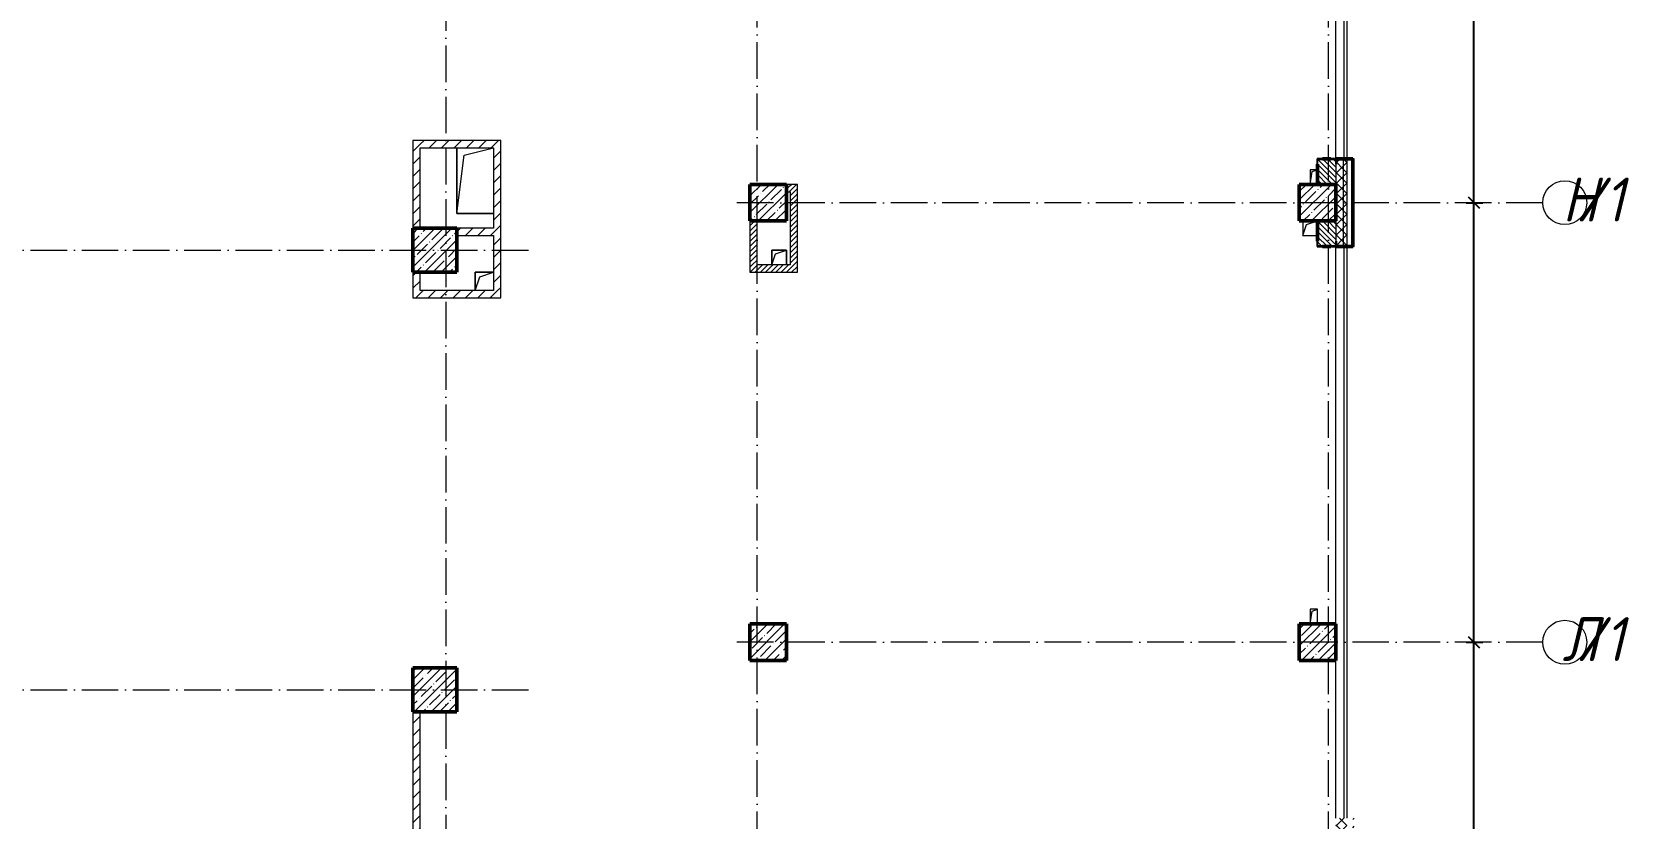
# Model space of a CAD drawing. Header units: millimetres. Extents: x -401725 to 250493, y 305116 to 802890.
# Drawn here: x -93065 to -71264, y 475947 to 486678 of the extents above; entities that cross this region are included whole.
import ezdxf

# ---------------------------------------------------------------- set-up
doc = ezdxf.new("R2010")
doc.units = ezdxf.units.MM
doc.linetypes.add('50_200_ШТРИХ_1Т_ш5_п1_п1_', pattern=[700, 500, -100, 0, -100])
for name, color, linetype, lineweight in [('A-____-____-DIMS', 7, 'Continuous', 9), ('A-FLOR-____-OTLN', 7, 'Continuous', 9), ('A-GENM-____-MCUT', 7, 'Continuous', 25), ('A-GENM-____-OTLN', 7, 'Continuous', 9), ('A-GENM-____-OTLN-1', 7, 'Continuous', 25), ('A-WALL-____-MCUT-2', 7, 'Continuous', 50), ('A-WALL-____-MCUT-3', 7, 'Continuous', 9), ('A-WALL-____-OTLN', 7, 'Continuous', 9), ('A-WALL-____-PATT-1', 7, 'Continuous', 9), ('A-WALL-FNSH-MCUT-1', 7, 'Continuous', 9), ('S-COLS-____-MCUT', 7, 'Continuous', 50), ('S-COLS-____-OTLN', 7, 'Continuous', 9), ('S-GRID-____-IDEN', 7, 'Continuous', 9), ('S-GRID-____-OTLN-1', 7, '50_200_ШТРИХ_1Т_ш5_п1_п1_', 9)]:
    doc.layers.add(name, color=color, linetype=linetype, lineweight=lineweight)
doc.styles.add('ISOCPEUR_I', font='isocpeui.ttf', dxfattribs={"width": 0.9, "height": 2.5})
doc.dimstyles.new('ISO-2_5_0_9К_БОЛЬШОЙ_ОСИ', dxfattribs={"dimscale": 304.8, "dimtxt": 248.995294, "dimasz": 0.492126, "dimexe": 0.393701, "dimexo": 0, "dimgap": 0, "dimtad": 1, "dimdec": 0, "dimzin": 0, "dimdsep": 46, "dimtxsty": 'ISOCPEUR_I', "dimblk1": 'OBLIQUE', "dimblk2": 'OBLIQUE', "dimsah": 1, "dimcen": 0.09, "dimdle": 0.393701, "dimazin": 0, "dimtfac": 1, "dimtdec": 4, "dimtix": 1, "dimtmove": 0, "dimatfit": 3, "dimfxl": 1, "dimtvp": 1, "dimtolj": 1, "dimtzin": 0, "dimarcsym": 2})
pattern_1 = [(45, (-176515.07, 459015.94), (-70.71068, 70.71068), []), (135, (-176515.07, 459015.94), (-70.71068, -70.71068), [])]
pattern_2 = [(45, (-176515.07, 459015.94), (-84.85281, 84.85281), [])]
pattern_3 = [(45, (-176515.067, 459015.94), (-35.35534, 35.35534), [])]
pattern_4 = [(135, (-176515.067, 459015.94), (-35.35534, -35.35534), [])]

# ---------------------------------------------------------------- blocks, each defined once
blk = doc.blocks.new('BSC_Колонна _Прямоугольная - 600х600-V14-АР1_План отверстий 1 этажа в осях 1-64_А-ГГ')
at = {"layer": 'S-COLS-____-OTLN'}
h = blk.add_hatch(dxfattribs=at)
h.set_pattern_fill('FP_45', color=256, style=0, pattern_type=2)
h.set_pattern_definition([(45, (-88950, -24681.04), (-114.04925, 114.04925), []), (45, (-88835.95, -24681.04), (-114.04925, 114.04925), [201.613, -40.323, 3.353, -36.97])])
h.paths.add_polyline_path([(-300, -300), (300, -300), (300, 300), (-300, 300)], flags=0)
at = {"layer": 'S-COLS-____-MCUT'}
for p, q in [((300, 300), (-300, 300)), ((-300, 300), (-300, -300)), ((300, -300), (300, 300)), ((-300, -300), (300, -300))]:
    blk.add_line(p, q, dxfattribs=at)
blk = doc.blocks.new('BSC_Колонна _Прямоугольная - 600х600-V15-АР1_План отверстий 1 этажа в осях 1-64_А-ГГ')
at = {"layer": 'S-COLS-____-OTLN'}
h = blk.add_hatch(dxfattribs=at)
h.set_pattern_fill('FP_46', color=256, style=0, pattern_type=2)
h.set_pattern_definition([(45, (-88950, -18681.04), (-114.04925, 114.04925), []), (45, (-88835.95, -18681.04), (-114.04925, 114.04925), [201.613, -40.323, 3.353, -36.97])])
h.paths.add_polyline_path([(-300, -300), (300, -300), (300, 300), (-300, 300)], flags=0)
at = {"layer": 'S-COLS-____-MCUT'}
for p, q in [((300, 300), (-300, 300)), ((-300, 300), (-300, -300)), ((300, -300), (300, 300)), ((-300, -300), (300, -300))]:
    blk.add_line(p, q, dxfattribs=at)
blk = doc.blocks.new('BSC_Колонна _Прямоугольная - 500х500-V33-АР1_План отверстий 1 этажа в осях 1-64_А-ГГ')
at = {"layer": 'S-COLS-____-OTLN'}
h = blk.add_hatch(dxfattribs=at)
h.set_pattern_fill('FP_65', color=256, style=0, pattern_type=2)
h.set_pattern_definition([(45, (-101000, -25331.04), (-114.04925, 114.04925), []), (45, (-100885.95, -25331.04), (-114.04925, 114.04925), [201.613, -40.323, 3.353, -36.97])])
h.paths.add_polyline_path([(-250, -250), (250, -250), (250, 250), (-250, 250)], flags=0)
at = {"layer": 'S-COLS-____-MCUT'}
for p, q in [((250, 250), (-250, 250)), ((-250, 250), (-250, -250)), ((250, -250), (250, 250)), ((-250, -250), (250, -250))]:
    blk.add_line(p, q, dxfattribs=at)
blk = doc.blocks.new('BSC_Колонна _Прямоугольная - 500х500-V34-АР1_План отверстий 1 этажа в осях 1-64_А-ГГ')
at = {"layer": 'S-COLS-____-OTLN'}
h = blk.add_hatch(dxfattribs=at)
h.set_pattern_fill('FP_66', color=256, style=0, pattern_type=2)
h.set_pattern_definition([(45, (-93500, -25331.04), (-114.04925, 114.04925), []), (45, (-93385.95, -25331.04), (-114.04925, 114.04925), [201.613, -40.323, 3.353, -36.97])])
h.paths.add_polyline_path([(-250, -250), (250, -250), (250, 250), (-250, 250)], flags=0)
at = {"layer": 'S-COLS-____-MCUT'}
for p, q in [((250, 250), (-250, 250)), ((-250, 250), (-250, -250)), ((250, -250), (250, 250)), ((-250, -250), (250, -250))]:
    blk.add_line(p, q, dxfattribs=at)
blk = doc.blocks.new('BSC_Колонна _Прямоугольная - 500х500-V39-АР1_План отверстий 1 этажа в осях 1-64_А-ГГ')
at = {"layer": 'S-COLS-____-OTLN'}
h = blk.add_hatch(dxfattribs=at)
h.set_pattern_fill('FP_71', color=256, style=0, pattern_type=2)
h.set_pattern_definition([(45, (-101000, -19331.04), (-114.04925, 114.04925), []), (45, (-100885.95, -19331.04), (-114.04925, 114.04925), [201.613, -40.323, 3.353, -36.97])])
h.paths.add_polyline_path([(-250, -250), (250, -250), (250, 250), (-250, 250)], flags=0)
at = {"layer": 'S-COLS-____-MCUT'}
for p, q in [((250, 250), (-250, 250)), ((-250, 250), (-250, -250)), ((250, -250), (250, 250)), ((-250, -250), (250, -250))]:
    blk.add_line(p, q, dxfattribs=at)
blk = doc.blocks.new('BSC_Колонна _Прямоугольная - 500х500-V40-АР1_План отверстий 1 этажа в осях 1-64_А-ГГ')
at = {"layer": 'S-COLS-____-OTLN'}
h = blk.add_hatch(dxfattribs=at)
h.set_pattern_fill('FP_72', color=256, style=0, pattern_type=2)
h.set_pattern_definition([(45, (-93500, -19331.04), (-114.04925, 114.04925), []), (45, (-93385.95, -19331.04), (-114.04925, 114.04925), [201.613, -40.323, 3.353, -36.97])])
h.paths.add_polyline_path([(-250, -250), (250, -250), (250, 250), (-250, 250)], flags=0)
at = {"layer": 'S-COLS-____-MCUT'}
for p, q in [((250, 250), (-250, 250)), ((-250, 250), (-250, -250)), ((250, -250), (250, 250)), ((-250, -250), (250, -250))]:
    blk.add_line(p, q, dxfattribs=at)
blk = doc.blocks.new('Фахверк_СКБ_Уголок - 250_2700-27497298-АР1_План отверстий 1 этажа в осях 1-64_А-ГГ')
at = {"layer": 'A-GENM-____-MCUT'}
for p, q in [((200, 181), (125, 181)), ((125, 181), (125, 106)), ((125, 106), (131, 106)), ((131, 106), (131, 175)), ((131, 175), (200, 175)), ((200, 175), (200, 181)), ((131, -6), (125, -6)), ((125, -6), (125, -81)), ((125, -81), (200, -81)), ((131, -75), (131, -6)), ((200, -75), (131, -75)), ((200, -81), (200, -75))]:
    blk.add_line(p, q, dxfattribs=at)
blk = doc.blocks.new('AR_Отверстие прямоугольное _в плите_ - AR_Отверстие прямоугольное _в плите_-30458127-АР1_План отверстий 1 этажа в осях 1-64_А-ГГ')
at = {"layer": 'A-GENM-____-OTLN'}
for p, q in [((100, 100), (-100, 100)), ((-100, 100), (-100, -100)), ((-100, -100), (-50, 50)), ((-50, 50), (100, 100)), ((100, -100), (100, 100))]:
    blk.add_line(p, q, dxfattribs=at)
blk = doc.blocks.new('AR_Отверстие прямоугольное _в плите_ - AR_Отверстие прямоугольное _в плите_-V183-АР1_План отверстий 1 этажа в осях 1-64_А-ГГ')
at = {"layer": 'A-GENM-____-OTLN'}
for p, q in [((50, 100), (-50, 100)), ((-50, 100), (-50, -100)), ((-50, -100), (-25, 75)), ((-25, 75), (50, 100)), ((50, -100), (50, 100))]:
    blk.add_line(p, q, dxfattribs=at)
blk = doc.blocks.new('AR_Отверстие прямоугольное _в плите_ - AR_Отверстие прямоугольное _в плите_-V187-АР1_План отверстий 1 этажа в осях 1-64_А-ГГ')
at = {"layer": 'A-GENM-____-OTLN'}
for p, q in [((50, 100), (-50, 100)), ((-50, 100), (-50, -100)), ((-50, -100), (-25, 75)), ((-25, 75), (50, 100))]:
    blk.add_line(p, q, dxfattribs=at)
blk = doc.blocks.new('AR_Отверстие прямоугольное _в плите_ - AR_Отверстие прямоугольное _в плите_-V186-АР1_План отверстий 1 этажа в осях 1-64_А-ГГ')
at = {"layer": 'A-GENM-____-OTLN'}
for p, q in [((-100, 100), (-100, -100)), ((-100, -100), (-50, 50)), ((-50, 50), (100, 100)), ((-100, -100), (100, -100))]:
    blk.add_line(p, q, dxfattribs=at)
blk = doc.blocks.new('AR_Отверстие прямоугольное _в плите_ - AR_Отверстие прямоугольное _в плите_-30552785-АР1_План отверстий 1 этажа в осях 1-64_А-ГГ')
at = {"layer": 'A-GENM-____-OTLN'}
for p, q in [((-250, 450), (-250, -450)), ((-150, 350), (250, 450)), ((-250, -450), (-150, 350)), ((-250, -450), (250, -450))]:
    blk.add_line(p, q, dxfattribs=at)
blk = doc.blocks.new('AR_Отверстие прямоугольное _в плите_ - AR_Отверстие прямоугольное _в плите_-V202-АР1_План отверстий 1 этажа в осях 1-64_А-ГГ')
at = {"layer": 'A-GENM-____-OTLN'}
for p, q in [((125, 125), (-125, 125)), ((-125, 125), (-125, -125)), ((-125, -125), (-63, 63)), ((-63, 63), (125, 125))]:
    blk.add_line(p, q, dxfattribs=at)
blk = doc.blocks.new('Ось сетки - Круг_Ø6_00__ISO-2_5_0_9K_-25732049-АР1_План отверстий 1 этажа в осях 1-64_А-ГГ')
at = {"layer": 'S-GRID-____-IDEN'}
blk.add_circle((0, 0), 3, dxfattribs=at)
blk = doc.blocks.new('_Oblique')
at = {"color": 0, "linetype": 'ByBlock', "lineweight": -2}
blk.add_line((-0.5, -0.5), (0.5, 0.5), dxfattribs=at)
blk = doc.blocks.new('*D13358')
at = {"layer": 'A-____-____-DIMS', "color": 0, "lineweight": -2, "transparency": 16777216}
for p, q in [((-73487, 478347), (-73261, 478347)), ((-73381, 475227), (-73381, 478467)), ((-73487, 475347), (-73261, 475347))]:
    blk.add_line(p, q, dxfattribs=at)
at = {"layer": 'Defpoints', "color": 0, "transparency": 16777216}
for p in [(-73487, 478347), (-73381, 478347), (-73487, 475347)]:
    blk.add_point(p, dxfattribs=at)
at = {"layer": 'A-____-____-DIMS', "color": 0, "lineweight": -2, "transparency": 16777216, "xscale": 150, "yscale": 150, "zscale": 150}
for p, rotation in [((-73381, 478347), 90), ((-73381, 475347), 270)]:
    blk.add_blockref('_Oblique', p, dxfattribs=dict(at, rotation=rotation))
at = {"layer": 'A-____-____-DIMS', "color": 0, "transparency": 16777216, "insert": (-73382, 476847), "char_height": 2.5, "width": 758.48, "attachment_point": 5, "rotation": 90, "style": 'ISOCPEUR_I'}
blk.add_mtext('\\A1;3000', dxfattribs=at)
blk = doc.blocks.new('*D13359')
at = {"layer": 'A-____-____-DIMS', "color": 0, "lineweight": -2, "transparency": 16777216}
for p, q in [((-73381, 478227), (-73381, 484467)), ((-73487, 484347), (-73261, 484347)), ((-73487, 478347), (-73261, 478347))]:
    blk.add_line(p, q, dxfattribs=at)
at = {"layer": 'Defpoints', "color": 0, "transparency": 16777216}
for p in [(-73487, 484347), (-73381, 484347), (-73487, 478347)]:
    blk.add_point(p, dxfattribs=at)
at = {"layer": 'A-____-____-DIMS', "color": 0, "lineweight": -2, "transparency": 16777216, "xscale": 150, "yscale": 150, "zscale": 150}
for p, rotation in [((-73381, 484347), 90), ((-73381, 478347), 270)]:
    blk.add_blockref('_Oblique', p, dxfattribs=dict(at, rotation=rotation))
at = {"layer": 'A-____-____-DIMS', "color": 0, "transparency": 16777216, "insert": (-73382, 481347), "char_height": 2.5, "width": 758.48, "attachment_point": 5, "rotation": 90, "style": 'ISOCPEUR_I'}
blk.add_mtext('\\A1;6000', dxfattribs=at)
blk = doc.blocks.new('*D13360')
at = {"layer": 'A-____-____-DIMS', "color": 0, "lineweight": -2, "transparency": 16777216}
for p, q in [((-73487, 487347), (-73261, 487347)), ((-73381, 484227), (-73381, 487467)), ((-73487, 484347), (-73261, 484347))]:
    blk.add_line(p, q, dxfattribs=at)
at = {"layer": 'Defpoints', "color": 0, "transparency": 16777216}
for p in [(-73487, 487347), (-73381, 487347), (-73487, 484347)]:
    blk.add_point(p, dxfattribs=at)
at = {"layer": 'A-____-____-DIMS', "color": 0, "lineweight": -2, "transparency": 16777216, "xscale": 150, "yscale": 150, "zscale": 150}
for p, rotation in [((-73381, 487347), 90), ((-73381, 484347), 270)]:
    blk.add_blockref('_Oblique', p, dxfattribs=dict(at, rotation=rotation))
at = {"layer": 'A-____-____-DIMS', "color": 0, "transparency": 16777216, "insert": (-73382, 485847), "char_height": 2.5, "width": 758.48, "attachment_point": 5, "rotation": 90, "style": 'ISOCPEUR_I'}
blk.add_mtext('\\A1;3000', dxfattribs=at)

msp = doc.modelspace()

# ---------------------------------------------------------------- hatches: boundary and pattern name
at = {"layer": 'A-WALL-____-PATT-1'}
h = msp.add_hatch(dxfattribs=at)
h.set_pattern_fill('FP_1', color=256, style=0, pattern_type=2)
h.set_pattern_definition(pattern_1)
h.paths.add_polyline_path([(-75165.0675, 456996.983), (-75165.0675, 457946.983), (-75259.0675, 457946.983), (-75259.0675, 457871.983), (-75265.0675, 457871.983), (-75265.0675, 456996.983)], flags=0)
h.paths.add_polyline_path([(-75259.0675, 459746.983), (-75165.0675, 459746.983), (-75165.0675, 460946.983), (-75259.0675, 460946.983), (-75259.0675, 460871.983), (-75265.0675, 460871.983), (-75265.0675, 459821.983), (-75259.0675, 459821.983), (-75259.0675, 459750.427)], flags=0)
h.paths.add_polyline_path([(-75259.0675, 465746.983), (-75165.0675, 465746.983), (-75165.0675, 466946.983), (-75259.0675, 466946.983), (-75259.0675, 466871.983), (-75265.0675, 466871.983), (-75265.0675, 465821.983), (-75259.0675, 465821.983), (-75259.0675, 465752.983)], flags=0)
h.paths.add_polyline_path([(-75259.0675, 468746.983), (-75165.0675, 468746.983), (-75165.0675, 469946.983), (-75259.0675, 469946.983), (-75259.0675, 469871.983), (-75265.0675, 469871.983), (-75265.0675, 468821.983), (-75259.0675, 468821.983), (-75259.0675, 468752.983)], flags=0)
h.paths.add_polyline_path([(-75165.0675, 471746.983), (-75165.0675, 472946.983), (-75259.0675, 472946.983), (-75259.0675, 472871.983), (-75265.0675, 472871.983), (-75265.0675, 471821.983), (-75259.0675, 471821.983), (-75259.0675, 471746.983)], flags=0)
h.paths.add_polyline_path([(-75165.0675, 474746.983), (-75165.0675, 475946.983), (-75259.0675, 475946.983), (-75259.0675, 475871.983), (-75265.0675, 475871.983), (-75265.0675, 474821.983), (-75259.0675, 474821.983), (-75259.0675, 474746.983)], flags=0)
h.paths.add_polyline_path([(-75165.0675, 483746.983), (-75165.0675, 484946.983), (-75259.0675, 484946.983), (-75259.0675, 484871.983), (-75265.0675, 484871.983), (-75265.0675, 483821.983), (-75259.0675, 483821.983), (-75259.0675, 483746.983)], flags=0)
h.paths.add_polyline_path([(-75165.0675, 492746.983), (-75165.0675, 493946.983), (-75259.0675, 493946.983), (-75259.0675, 493871.983), (-75265.0675, 493871.983), (-75265.0675, 492821.983), (-75259.0675, 492821.983), (-75259.0675, 492746.983)], flags=0)
h.paths.add_polyline_path([(-75259.0675, 504746.983), (-75165.0675, 504746.983), (-75165.0675, 505811.983), (-75265.0675, 505811.983), (-75265.0675, 504821.983), (-75259.0675, 504821.983), (-75259.0675, 504752.983)], flags=0)
h = msp.add_hatch(dxfattribs=at)
h.set_pattern_fill('FP_1', color=256, style=0, pattern_type=2)
h.set_pattern_definition(pattern_1)
h.paths.add_polyline_path([(-75165.0675, 456946.983), (-75115.0675, 456946.983), (-75115.0675, 457946.983), (-75165.0675, 457946.983), (-75165.0675, 456996.983)], flags=0)
h.paths.add_polyline_path([(-75165.0675, 459746.983), (-75115.0675, 459746.983), (-75115.0675, 460946.983), (-75165.0675, 460946.983), (-75165.0675, 459750.427)], flags=0)
h.paths.add_polyline_path([(-75115.0675, 465746.983), (-75115.0675, 466946.983), (-75165.0675, 466946.983), (-75165.0675, 465746.983)], flags=0)
h.paths.add_polyline_path([(-75115.0675, 468746.983), (-75115.0675, 469946.983), (-75165.0675, 469946.983), (-75165.0675, 468746.983)], flags=0)
h.paths.add_polyline_path([(-75115.0675, 471746.983), (-75115.0675, 472946.983), (-75165.0675, 472946.983), (-75165.0675, 471746.983)], flags=0)
h.paths.add_polyline_path([(-75115.0675, 474746.983), (-75115.0675, 475946.983), (-75165.0675, 475946.983), (-75165.0675, 474746.983)], flags=0)
h.paths.add_polyline_path([(-75115.0675, 483746.983), (-75115.0675, 484946.983), (-75165.0675, 484946.983), (-75165.0675, 483746.983)], flags=0)
h.paths.add_polyline_path([(-75115.0675, 492746.983), (-75115.0675, 493946.983), (-75165.0675, 493946.983), (-75165.0675, 492746.983)], flags=0)
h.paths.add_polyline_path([(-75165.0675, 504746.983), (-75115.0675, 504746.983), (-75115.0675, 505811.983), (-75165.0675, 505811.983), (-75165.0675, 505330.1087)], flags=0)
h = msp.add_hatch(dxfattribs=at)
h.set_pattern_fill('FP_3', color=256, style=0, pattern_type=2)
h.set_pattern_definition([(45, (-176515.07, 459015.94), (-85.53659, 85.53659), []), (45, (-176458.04, 459015.94), (-85.53659, 85.53659), [])])
h.paths.add_polyline_path([(-75035.0675, 456846.983), (-75015.0675, 456846.983), (-75015.0675, 457946.983), (-75035.0675, 457946.983), (-75035.0675, 456866.983)], flags=0)
h.paths.add_polyline_path([(-75035.0675, 459746.983), (-75015.0675, 459746.983), (-75015.0675, 460946.983), (-75035.0675, 460946.983), (-75035.0675, 459750.427)], flags=0)
h.paths.add_polyline_path([(-75015.0675, 465746.983), (-75015.0675, 466946.983), (-75035.0675, 466946.983), (-75035.0675, 465746.983)], flags=0)
h.paths.add_polyline_path([(-75035.0675, 468746.983), (-75015.0675, 468746.983), (-75015.0675, 469946.983), (-75035.0675, 469946.983), (-75035.0675, 469210.3609)], flags=0)
h.paths.add_polyline_path([(-75035.0675, 471746.983), (-75015.0675, 471746.983), (-75015.0675, 472946.983), (-75035.0675, 472946.983), (-75035.0675, 471790.3429)], flags=0)
h.paths.add_polyline_path([(-75015.0675, 474746.983), (-75015.0675, 475946.983), (-75035.0675, 475946.983), (-75035.0675, 474746.983)], flags=0)
h.paths.add_polyline_path([(-75015.0675, 483746.983), (-75015.0675, 484946.983), (-75035.0675, 484946.983), (-75035.0675, 483746.983)], flags=0)
h.paths.add_polyline_path([(-75015.0675, 492746.983), (-75015.0675, 493946.983), (-75035.0675, 493946.983), (-75035.0675, 492746.983)], flags=0)
h.paths.add_polyline_path([(-75035.0675, 504746.983), (-75015.0675, 504746.983), (-75015.0675, 505811.983), (-75035.0675, 505811.983), (-75035.0675, 505330.1087)], flags=0)
h = msp.add_hatch(dxfattribs=at)
h.set_pattern_fill('FP_4', color=256, style=0, pattern_type=2)
h.set_pattern_definition(pattern_2)
h.paths.add_polyline_path([(-87765.0675, 483996.983), (-87765.0675, 485196.983), (-87865.0675, 485196.983), (-87865.0675, 483996.983)], flags=0)
h = msp.add_hatch(dxfattribs=at)
h.set_pattern_fill('FP_4', color=256, style=0, pattern_type=2)
h.set_pattern_definition(pattern_2)
h.paths.add_polyline_path([(-86665.0675, 485096.983), (-86665.0675, 485196.983), (-87765.0675, 485196.983), (-87765.0675, 485096.983), (-86765.0675, 485096.983)], flags=0)
h = msp.add_hatch(dxfattribs=at)
h.set_pattern_fill('FP_4', color=256, style=0, pattern_type=2)
h.set_pattern_definition(pattern_2)
h.paths.add_polyline_path([(-86665.0675, 483146.983), (-86665.0675, 485096.983), (-86765.0675, 485096.983), (-86765.0675, 483146.983)], flags=0)
h = msp.add_hatch(dxfattribs=at)
h.set_pattern_fill('FP_6', color=256, style=0, pattern_type=2)
h.set_pattern_definition(pattern_4)
h.paths.add_polyline_path([(-75334.0675, 484596.983), (-75265.0675, 484596.983), (-75265.0675, 484940.983), (-75334.0675, 484940.983), (-75334.0675, 484946.983), (-75446.0675, 484946.983), (-75446.0675, 484940.983), (-75515.0675, 484940.983), (-75515.0675, 484596.983), (-75446.0675, 484596.983)], flags=0)
h = msp.add_hatch(dxfattribs=at)
h.set_pattern_fill('FP_5', color=256, style=0, pattern_type=2)
h.set_pattern_definition(pattern_3)
h.paths.add_polyline_path([(-82715.0675, 484496.983), (-82715.0675, 484596.983), (-82765.0675, 484596.983), (-82765.0675, 484496.983)], flags=0)
h = msp.add_hatch(dxfattribs=at)
h.set_pattern_fill('FP_5', color=256, style=0, pattern_type=2)
h.set_pattern_definition(pattern_3)
h.paths.add_polyline_path([(-82615.0675, 483496.983), (-82615.0675, 484596.983), (-82715.0675, 484596.983), (-82715.0675, 483496.983)], flags=0)
h = msp.add_hatch(dxfattribs=at)
h.set_pattern_fill('FP_4', color=256, style=0, pattern_type=2)
h.set_pattern_definition(pattern_2)
h.paths.add_polyline_path([(-86765.0675, 483896.983), (-86765.0675, 483996.983), (-87265.0675, 483996.983), (-87265.0675, 483896.983)], flags=0)
h = msp.add_hatch(dxfattribs=at)
h.set_pattern_fill('FP_5', color=256, style=0, pattern_type=2)
h.set_pattern_definition(pattern_3)
h.paths.add_polyline_path([(-83165.0675, 483496.983), (-83165.0675, 484096.983), (-83265.0675, 484096.983), (-83265.0675, 483496.983)], flags=0)
h = msp.add_hatch(dxfattribs=at)
h.set_pattern_fill('FP_6', color=256, style=0, pattern_type=2)
h.set_pattern_definition(pattern_4)
h.paths.add_polyline_path([(-75334.0675, 483746.983), (-75334.0675, 483752.983), (-75265.0675, 483752.983), (-75265.0675, 484096.983), (-75515.0675, 484096.983), (-75515.0675, 483752.983), (-75446.0675, 483752.983), (-75446.0675, 483746.983)], flags=0)
h = msp.add_hatch(dxfattribs=at)
h.set_pattern_fill('FP_4', color=256, style=0, pattern_type=2)
h.set_pattern_definition(pattern_2)
h.paths.add_polyline_path([(-87765.0675, 483146.983), (-87765.0675, 483396.983), (-87865.0675, 483396.983), (-87865.0675, 483146.983)], flags=0)
h = msp.add_hatch(dxfattribs=at)
h.set_pattern_fill('FP_5', color=256, style=0, pattern_type=2)
h.set_pattern_definition(pattern_3)
h.paths.add_polyline_path([(-82615.0675, 483396.983), (-82615.0675, 483496.983), (-83265.0675, 483496.983), (-83265.0675, 483396.983)], flags=0)
h = msp.add_hatch(dxfattribs=at)
h.set_pattern_fill('FP_4', color=256, style=0, pattern_type=2)
h.set_pattern_definition(pattern_2)
h.paths.add_polyline_path([(-87865.0675, 483046.983), (-86665.0675, 483046.983), (-86665.0675, 483146.983), (-87865.0675, 483146.983)], flags=0)
h = msp.add_hatch(dxfattribs=at)
h.set_pattern_fill('FP_4', color=256, style=0, pattern_type=2)
h.set_pattern_definition(pattern_2)
h.paths.add_polyline_path([(-87765.0675, 475596.983), (-87765.0675, 477396.983), (-87865.0675, 477396.983), (-87865.0675, 475596.983)], flags=0)

# ---------------------------------------------------------------- linework, layer by layer
at = {"layer": 'A-FLOR-____-OTLN'}
for p, q in [((-87265.0675, 484196.983), (-87265.0675, 485096.983)), ((-86765.0675, 484196.983), (-87265.0675, 484196.983)), ((-82965.0675, 483696.983), (-82765.0675, 483696.983)), ((-82965.0675, 483496.983), (-82965.0675, 483696.983)), ((-82765.0675, 483696.983), (-82765.0675, 483496.983)), ((-87015.0675, 483396.983), (-86765.0675, 483396.983)), ((-87015.0675, 483146.983), (-87015.0675, 483396.983))]:
    msp.add_line(p, q, dxfattribs=at)
at = {"layer": 'A-WALL-____-MCUT-2'}
for p, q in [((-75515.0675, 484871.983), (-75515.0675, 484596.983)), ((-75334.0675, 484946.983), (-75446.0675, 484946.983)), ((-75035.0675, 484946.983), (-75259.0675, 484946.983)), ((-75035.0675, 483746.983), (-75035.0675, 484946.983)), ((-75515.0675, 484096.983), (-75515.0675, 483821.983)), ((-75446.0675, 483746.983), (-75334.0675, 483746.983)), ((-75259.0675, 483746.983), (-75035.0675, 483746.983))]:
    msp.add_line(p, q, dxfattribs=at)
at = {"layer": 'A-WALL-____-MCUT-3'}
for p, q in [((-75265.0675, 484871.983), (-75265.0675, 484596.983)), ((-75165.0675, 484946.983), (-75165.0675, 483746.983)), ((-75115.0675, 484946.983), (-75115.0675, 483746.983)), ((-75265.0675, 484096.983), (-75265.0675, 483821.983))]:
    msp.add_line(p, q, dxfattribs=at)
at = {"layer": 'A-WALL-____-OTLN'}
for p, q in [((-75155.0675, 492746.983), (-75155.0675, 484946.983)), ((-75115.0675, 492746.983), (-75115.0675, 484946.983)), ((-75265.0675, 484946.983), (-75265.0675, 487096.983)), ((-75265.0675, 478596.983), (-75265.0675, 483746.983)), ((-75155.0675, 483746.983), (-75155.0675, 475946.983)), ((-75115.0675, 483746.983), (-75115.0675, 475946.983)), ((-75265.0675, 475946.983), (-75265.0675, 478096.983))]:
    msp.add_line(p, q, dxfattribs=at)
at = {"layer": 'A-WALL-FNSH-MCUT-1'}
for p, q in [((-86665.0675, 485196.983), (-87865.0675, 485196.983)), ((-87865.0675, 485196.983), (-87865.0675, 483996.983)), ((-87765.0675, 485096.983), (-86765.0675, 485096.983)), ((-87765.0675, 483996.983), (-87765.0675, 485096.983)), ((-86765.0675, 485096.983), (-86765.0675, 483996.983)), ((-86665.0675, 483046.983), (-86665.0675, 485196.983)), ((-75015.0675, 484946.983), (-75035.0675, 484946.983)), ((-75015.0675, 483746.983), (-75015.0675, 484946.983)), ((-82615.0675, 484596.983), (-82765.0675, 484596.983)), ((-82765.0675, 484496.983), (-82715.0675, 484496.983)), ((-82715.0675, 484496.983), (-82715.0675, 483496.983)), ((-82615.0675, 483396.983), (-82615.0675, 484596.983)), ((-86765.0675, 483996.983), (-87265.0675, 483996.983)), ((-83265.0675, 484096.983), (-83265.0675, 483396.983)), ((-83165.0675, 483496.983), (-83165.0675, 484096.983)), ((-87265.0675, 483896.983), (-86765.0675, 483896.983)), ((-86765.0675, 483896.983), (-86765.0675, 483146.983)), ((-75035.0675, 483746.983), (-75015.0675, 483746.983)), ((-87865.0675, 483396.983), (-87865.0675, 483046.983)), ((-87765.0675, 483146.983), (-87765.0675, 483396.983)), ((-83265.0675, 483396.983), (-82615.0675, 483396.983)), ((-82715.0675, 483496.983), (-83165.0675, 483496.983)), ((-86765.0675, 483146.983), (-87765.0675, 483146.983)), ((-87865.0675, 483046.983), (-86665.0675, 483046.983)), ((-87865.0675, 477396.983), (-87865.0675, 475596.983)), ((-87765.0675, 475596.983), (-87765.0675, 477396.983))]:
    msp.add_line(p, q, dxfattribs=at)
at = {"layer": 'S-GRID-____-OTLN-1'}
for p, q in [((-87415.0675, 508896.9006), (-87415.0675, 454533.3346)), ((-83165.0675, 454533.3346), (-83165.0675, 508896.9006)), ((-75365.0675, 454533.3346), (-75365.0675, 508896.9006)), ((-75365.0675, 454533.3346), (-75365.0675, 508896.9006)), ((-72440.6609, 484346.983), (-83493.8031, 484346.983)), ((-109188.297, 483696.983), (-86196.2802, 483696.983)), ((-72440.6609, 478346.983), (-83493.8031, 478346.983)), ((-109188.297, 477696.983), (-86196.2802, 477696.983))]:
    msp.add_line(p, q, dxfattribs=at)

# ---------------------------------------------------------------- block references
at = {"layer": 'A-GENM-____-OTLN'}
for name, p in [('AR_Отверстие прямоугольное _в плите_ - AR_Отверстие прямоугольное _в плите_-30552785-АР1_План отверстий 1 этажа в осях 1-64_А-ГГ', (-87015.0675, 484646.983)), ('AR_Отверстие прямоугольное _в плите_ - AR_Отверстие прямоугольное _в плите_-V187-АР1_План отверстий 1 этажа в осях 1-64_А-ГГ', (-75565.0675, 484696.983)), ('AR_Отверстие прямоугольное _в плите_ - AR_Отверстие прямоугольное _в плите_-V186-АР1_План отверстий 1 этажа в осях 1-64_А-ГГ', (-75615.0675, 483996.983)), ('AR_Отверстие прямоугольное _в плите_ - AR_Отверстие прямоугольное _в плите_-30458127-АР1_План отверстий 1 этажа в осях 1-64_А-ГГ', (-82865.0675, 483596.983)), ('AR_Отверстие прямоугольное _в плите_ - AR_Отверстие прямоугольное _в плите_-V202-АР1_План отверстий 1 этажа в осях 1-64_А-ГГ', (-86890.0675, 483271.983)), ('AR_Отверстие прямоугольное _в плите_ - AR_Отверстие прямоугольное _в плите_-V183-АР1_План отверстий 1 этажа в осях 1-64_А-ГГ', (-75565.0675, 478696.983))]:
    msp.add_blockref(name, p, dxfattribs=at)
at = {"layer": 'A-GENM-____-OTLN-1'}
for p, rotation in [((-75440.0675, 485071.983), 270), ((-75340.0675, 483621.983), 90)]:
    msp.add_blockref('Фахверк_СКБ_Уголок - 250_2700-27497298-АР1_План отверстий 1 этажа в осях 1-64_А-ГГ', p, dxfattribs=dict(at, rotation=rotation))
at = {"layer": 'S-COLS-____-OTLN'}
for name, p in [('BSC_Колонна _Прямоугольная - 500х500-V34-АР1_План отверстий 1 этажа в осях 1-64_А-ГГ', (-83015.0675, 484346.983)), ('BSC_Колонна _Прямоугольная - 500х500-V33-АР1_План отверстий 1 этажа в осях 1-64_А-ГГ', (-75515.0675, 484346.983)), ('BSC_Колонна _Прямоугольная - 600х600-V14-АР1_План отверстий 1 этажа в осях 1-64_А-ГГ', (-87565.0675, 483696.983)), ('BSC_Колонна _Прямоугольная - 500х500-V40-АР1_План отверстий 1 этажа в осях 1-64_А-ГГ', (-83015.0675, 478346.983)), ('BSC_Колонна _Прямоугольная - 500х500-V39-АР1_План отверстий 1 этажа в осях 1-64_А-ГГ', (-75515.0675, 478346.983)), ('BSC_Колонна _Прямоугольная - 600х600-V15-АР1_План отверстий 1 этажа в осях 1-64_А-ГГ', (-87565.0675, 477696.983))]:
    msp.add_blockref(name, p, dxfattribs=at)
at = {"layer": 'S-GRID-____-IDEN', "xscale": 99.99999999999993, "yscale": 99.99999999999993, "zscale": 99.99999999999993}
for p, rotation in [((-72140.6609, 484346.983), 89.9999999999998), ((-72140.6609, 478346.983), 89.99999999999982)]:
    msp.add_blockref('Ось сетки - Круг_Ø6_00__ISO-2_5_0_9K_-25732049-АР1_План отверстий 1 этажа в осях 1-64_А-ГГ', p, dxfattribs=dict(at, rotation=rotation))

# ---------------------------------------------------------------- texts
at = {"layer": 'S-GRID-____-IDEN', "char_height": 600, "attachment_point": 1, "style": 'ISOCPEUR_I'}
for s, insert, width in [('\\fISOCPEUR|b0|i1|c204|p34|;\\W.9;Н', (-72174.4662, 484690.3125), 223.670812), ('/1', (-71989.9193, 484690.3125), 346.329), ('\\fISOCPEUR|b0|i1|c204|p34|;\\W.9;Л', (-72174.4662, 478690.3125), 223.670812), ('/1', (-71989.9193, 478690.3125), 346.329)]:
    msp.add_mtext(s, dxfattribs=dict(at, insert=insert, width=width))

# ---------------------------------------------------------------- dimensions: what is measured, and where the dimension line sits
at = {"layer": 'A-____-____-DIMS'}
for base, p1, p2, override, picture, middle in [((-73380.826, 487346.983), (-73486.892, 484346.983), (-73486.892, 487346.983), {"dimpost": '<>', "dimfxl": 3000}, '*D13360', (-73382.076, 485846.983)), ((-73380.826, 484346.983), (-73486.892, 478346.983), (-73486.892, 484346.983), {"dimpost": '<>', "dimfxl": 6000}, '*D13359', (-73382.076, 481346.983)), ((-73380.826, 478346.983), (-73486.892, 475346.983), (-73486.892, 478346.983), {"dimpost": '<>', "dimfxl": 3000}, '*D13358', (-73382.076, 476846.983))]:
    dim = msp.add_linear_dim(base=base, p1=p1, p2=p2, angle=90, dimstyle='ISO-2_5_0_9К_БОЛЬШОЙ_ОСИ', override=override, dxfattribs=at)
    dim.commit()
    dim.dimension.update_dxf_attribs({"geometry": picture, "text_midpoint": middle})

doc.saveas('drawing.dxf')
